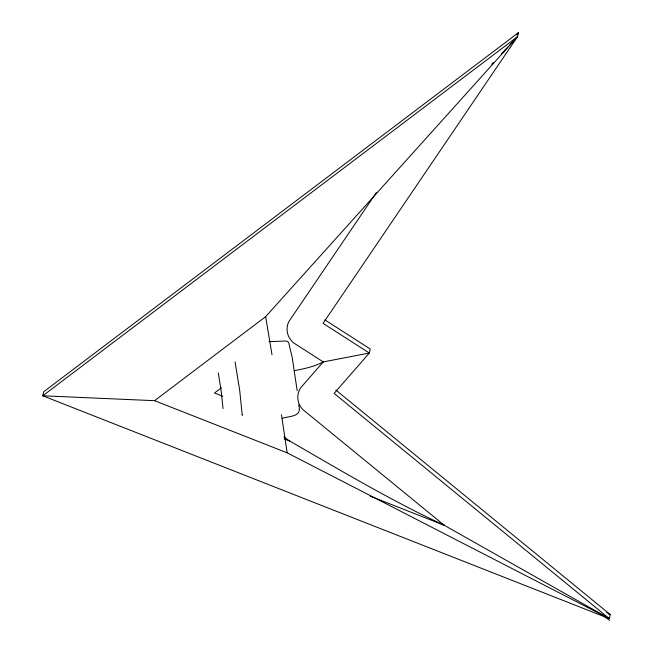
<?xml version="1.0" encoding="UTF-8"?>
<svg xmlns="http://www.w3.org/2000/svg" width="653" height="653" viewBox="0 0 653 653"><rect width="100%" height="100%" fill="white"/><g stroke="black" fill="none" stroke-linecap="round" stroke-linejoin="round"><path stroke-width="0.98" d="M242.263 414.712L242.239 415.251L239.716 390.527L235.072 361.868M154.573 400.681L265.657 316.656L517.519 36.682L42.755 395.791L154.573 400.681L287.14 452.823L609.314 618.603L334.124 393.4L369.337 353.044L323.072 323.357L517.519 36.682L518.449 32.65L43.686 391.767L42.755 395.791L609.314 618.603L610.245 614.579L335.838 390.021M376.275 192.676L288.83 321.603A18.447 17.737 13 0 0 293.524 342.833L323.259 361.917L369.337 353.044L370.267 349.02L324.859 319.88M517.307 34.34L518.449 32.65L516.335 34.854M491.782 64.174L493.178 62.688M501.52 53.766L508.475 46.339M509.871 44.853L517.519 36.682M221.416 387.76L214.511 392.984L222.746 396.216M282.186 418.328C290.218 415.757 302.584 417.136 298.601 404.868M294.323 370.684C304.216 368.782 314.264 366.635 323.259 361.917L300.625 387.858A18.447 17.737 13 0 0 302.69 409.439L444.244 525.273L609.314 618.603M268.954 341.641L285.998 341.021L287.704 341.527L288.699 342.727L292.25 357.632L297.172 390.649M284.161 438.865L289.842 441.101C340.605 470.389 391.016 500.614 444.244 525.273L370.373 496.223M608.351 613.828L610.245 614.579L606.751 612.481M601.331 614.497L609.592 620.35M218.29 372.969L221.277 391.555L223.008 408.533M265.657 316.656L271.991 354.661M281.467 414.728L287.14 452.823M289.842 441.101A47.155 45.351 13 0 1 284.071 436.873"/></g></svg>
